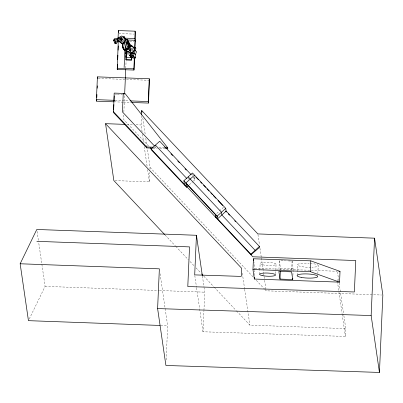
<?xml version="1.0" encoding="UTF-8"?>
<svg xmlns="http://www.w3.org/2000/svg" width="403" height="403" viewBox="0 0 403 403"><rect width="100%" height="100%" fill="white"/><g stroke="black" fill="none" stroke-linecap="round" stroke-linejoin="round"><path stroke-width="0.3" stroke-dasharray="2.02 1.51" d="M129.323 51.065L129.353 49.398M129.444 50.37L129.469 48.703M121.615 41.615L121.892 37.504L121.676 41.091M130.748 52.178L130.819 50.405L130.315 49.337L130.627 49.317L130.522 51.66M123.726 115.041L123.535 119.409L148.531 145.972M123.862 111.918L124.633 94.433M125.786 68.208L126.119 60.717M130.315 49.337L130.214 51.665L130.627 49.317L129.469 49.277M131.741 50.909L131.791 49.725L128.784 49.665M142.088 131.766L141.095 124.965L141.508 115.55M115.092 180.604L149.392 181.854L149.805 172.439M149.946 169.3L150.027 167.416L147.322 148.868M166.162 359.879L167.663 325.73L160.087 273.783M343.875 315.635L345.769 328.621L345.421 336.424L203.001 331.775L203.918 311.03M203.943 310.401L204.744 292.175L204.114 287.843M254.52 275.45L254.731 270.665M254.756 270.065L254.832 268.267L253.88 261.733M259.663 274.352L259.819 270.766M259.844 270.166L260.137 263.582M275.637 273.738L276.06 264.161M278.941 269.582L279.339 260.605L285.405 260.827M280.382 270.111L280.463 268.317L279.339 260.605M291.681 270.045L292.074 261.068L288.437 260.937M292.91 275.365L293.122 270.574M293.147 269.975L292.074 261.068M297.157 275.33L297.631 264.554M317.851 273.692L318.194 265.915M132.693 48.582L132.617 50.194L130.129 48.808M130.345 51.66L130.627 49.317M120.588 41.071L121.787 40.915L121.973 39.67L121.051 37.64M132.874 49.161L131.383 48.325L131.534 47.312M29.268 318.975L45.091 286.362L38.688 242.46M119.137 39.877L120.089 38.371M120.054 39.852L121.771 37.62L123.187 38.663L119.948 39.962M121.59 41.418L123.343 39.136M184.408 184.362L185.309 183.546M189.269 184.821L192.881 181.557M193.334 181.149L195.138 179.516L194.573 175.643M216.759 213.424L219.015 211.384M219.464 210.971L223.529 207.298M119.661 38.834L122.371 37.711M120.391 40.441L123.64 39.096M120.29 37.932L121.902 37.288M129.257 49L131.01 48.425M119.872 40.224L121.973 39.67M129.63 48.526L131.383 48.325M134.023 49.987L131.655 50.179L132.436 50.884M128.884 50.37L131.897 50.425L131.791 49.725M118.83 33.545L133.695 34.084M120.552 37.993L122.411 38.063M121.651 39.595L123.278 39.65M118.95 39.685L122.668 39.821M120.366 40.945L121.605 40.99M129.655 41.287L133.992 41.444M129.111 50.345L130.819 50.405M98.261 78.429L148.848 80.268M114.92 94.065L116.724 94.131M117.328 94.151L122.134 94.327M122.739 94.347L124.542 94.413M115.147 100.342L129.509 100.866M114.12 101.833L122.865 102.15M123.489 102.176L130.985 102.448M126.749 124.441L132.985 124.668M136.103 124.784L141.095 124.965M154.072 147.231L155.926 147.297M159.014 147.412L163.961 147.589M152.974 148.148L157.301 148.304M159.774 148.395L165.955 148.616M280.463 268.317L293.203 268.781M254.832 268.267L336.893 271.254M337.437 271.728L339.004 282.241M264.872 289.445L266.161 290.815L381.596 295.016M45.091 286.362L158.863 290.503M159.487 290.523L204.744 292.175M236.556 310.95L249.905 325.13L345.769 328.621M160.767 325.478L167.663 325.73M121.857 39.524L123.474 39.69M193.39 177.038L195.032 178.781M193.5 177.773L195.138 179.516M154.873 146.385L155.729 147.291M150.027 167.416L253.255 277.108M256.268 280.307L264.439 288.986M165.079 235.004L175.416 245.981M175.844 246.44L188.332 259.708M190.055 261.537L194.362 266.111M196.08 267.945L200.82 272.977M203.832 276.176L213.736 286.699M214.164 287.158L236.123 310.491M120.401 37.872L121.787 40.915M339.089 282.861L343.784 315.015M337.125 279.536L337.306 280.77M337.397 281.39L342.087 313.544M342.177 314.164L345.421 336.424M257.95 234.546L259.487 245.059M259.935 248.147L261.29 257.426M261.381 258.041L263.638 273.501M263.728 274.121L263.995 275.974M264.086 276.594L264.539 279.687M264.63 280.307L266.161 290.815M242.324 273.189L244.581 288.649M244.671 289.263L249.905 325.13M192.629 174.192L192.805 175.401M188.342 178.071L188.518 179.28M202.402 276.095L204.024 287.223M194.795 275.506L196.508 287.253M196.599 287.873L203.001 331.775M142.813 117.948L145.337 135.262M145.785 138.355L146.959 146.395M142.445 134.239L143.619 142.279M144.249 146.606L147.226 167.013M147.589 169.487L149.392 181.854M37.061 231.327L38.597 241.84M310.204 263.315A10.362 2.065 2.5 0 1 318.224 265.486A10.362 2.065 2.5 0 1 311.987 267.31M310.975 267.34A10.362 2.065 2.5 0 1 297.6 264.988A10.362 2.065 2.5 0 1 309.136 263.235M262.635 264.801A7.974 1.587 2.5 0 0 275.848 264.57A7.974 1.587 2.5 0 0 265.814 262.252A7.974 1.587 2.5 0 0 262.635 264.801"/><path stroke-width="0.6" d="M126.814 48.748L126.769 51.529L129.318 51.619M124.32 41.716L124.341 40.703M126.532 44.829L127.696 39.862L126.199 39.408L125.444 40.663L124.139 44.733L123.6 47.554L123.842 47.458M131.579 57.609L131.438 60.087L126.018 59.891L126.154 54.531M131.438 60.087L131.489 57.493M130.194 53.992L130.542 57.483L125.993 57.317L126.134 53.78M130.632 55.125L130.678 53.947M114.12 101.833L96.634 101.198L96.413 99.662L97.415 76.872L149.246 78.756L149.473 80.293L148.47 103.082L131.605 102.468M96.634 101.198L96.69 99.964M96.801 97.501L96.937 94.423M97.204 88.262L97.314 85.799M152.354 148.123L146.793 147.921L113.505 112.553L114.18 93.083L125.001 93.476L167.668 147.725L167.809 148.687L165.955 148.616M113.616 110.084L113.858 104.533M114.024 100.831L114.24 95.894M118.074 37.902L118.396 30.568L135.116 31.177L135.554 34.149L134.955 47.7M134.491 58.254L133.972 70.057L117.253 69.447L118.25 41.524M117.253 69.447L117.469 64.48M117.691 59.508L117.883 55.161M118.099 50.194L118.291 45.846M124.124 67.588L124.9 49.982M123.258 93.415L122.441 111.923L154.45 145.931M126.32 53.876L126.018 59.891M124.663 93.808L125.731 69.457M131.585 54.47L131.665 52.692M135.227 41.489L134.793 38.512L135.116 31.177M133.972 70.057L134.285 57.659M134.723 47.725L135.05 40.27L127 39.978M141.534 114.92L141.73 110.528L257.865 233.926L374.553 238.173L382.85 295.061L379.445 372.432L165.915 365.466L157.613 308.577L159.366 268.836L20.15 263.774L28.447 320.662L160.137 325.453M148.47 103.082L148.244 101.546L149.246 78.756M20.15 263.774L36.794 229.473L196.447 235.281L194.704 274.886L241.246 276.408L241.604 268.242L105.546 123.671L124.88 124.376M252.973 269.536L253.447 258.766L310.773 260.852L340.026 271.37L339.553 282.14L254.358 279.042L252.973 269.536L310.3 271.622L339.553 282.14M254.358 279.042L254.439 277.244M292.78 278.357L292.729 279.551L279.989 279.088L280.332 271.31M310.3 271.622L310.773 260.852M379.445 372.432L371.148 315.544L374.553 238.173M125.943 52.672L125.771 53.831L126.225 52.445L125.983 49.151L125.771 53.831L130.416 53.997L130.466 52.828M134.421 48.914L134.471 47.841L131.766 45.786L130.013 45.987L129.786 47.514M125.993 57.317L126.245 53.851M127.026 48.708L126.92 49.76L128.089 49.383M133.04 56.662L133.584 56.012L134.249 53.433L134.612 49.942L136.557 51.7L135.403 54.476L135.473 57.72L134.929 58.375L132.224 57.805L130.34 56.093L133.04 56.662L134.929 58.375M115.263 40.632L114.966 43.398L116.029 43.811L117.626 41.549L116.825 42.31M128.97 43.645L126.628 42.139L128.97 43.645L129.338 45.791C128.854 48.108 126.618 50.053 124.245 50.043L124.144 49.237L122.678 46.939L122.572 45.136L124.149 42.229L125.388 42.184M123.343 48.32L123.258 48.914L124.245 50.043C126.502 49.695 128.547 48.007 129.01 45.73L128.643 43.589L127.706 44.008L126.482 43.126M115.46 43.015L113.656 40.824L114.276 38.935L117.333 38.275L120.588 36.628M114.276 38.935L113.656 40.824M114.966 42.658L114.966 43.398L115.318 42.3M116.805 41.358L117.333 38.275M129.781 52.173L130.844 53.584L134.783 49.69L131.605 45.453L131.464 46.164L127.524 50.058L127.665 49.347L129.852 47.181M135.398 51.035L135.856 48.4L135.403 47.378L133.841 47.504M132.26 52.476L131.988 53.614L133.544 53.488L133.816 52.35M134.355 50.068L135.403 47.378M124.144 49.237L126.628 48.133L127.716 46.693L128.003 45.746L127.706 44.008M126.028 46.269L126.366 45.312M125.862 46.748L125.096 48.002L126.27 43.03L127.696 39.862M118.82 40.376L118.185 41.378L117.192 41.756M135.403 54.476L134.249 53.433L131.988 53.76L134.612 49.942M127.645 41.449L127.852 41.182L126.965 40.491M122.391 44.018L125.484 40.542M127.434 41.368L131.182 45.348L127.454 49.398L129.444 47.065M122.678 46.939L122.436 47.206L123.258 48.914L124.572 50.098M130.315 46.209L131.182 45.348L130.522 45.448M130.728 46.315L131.605 45.453M131.761 53.816L129.721 55.337L131.731 57.972L132.577 57.181M188.367 185.642L186.564 187.274L151.231 149.73L151.125 148.994L159.699 141.236L191.274 174.791M184.514 185.098L183.879 180.746L192.453 172.988L225.74 208.356L226.138 211.076L259.421 246.445L259.557 247.382L250.933 254.777L250.847 254.202L215.731 216.89M226.138 211.076L217.565 218.834L217.167 216.114L225.74 208.356M250.847 254.202L259.421 246.445M122.91 37.489L124.3 36.713L125.031 38.32L124.104 38.834M132.098 54.47L134.249 53.433M119.308 40.889L118.225 41.338L117.495 39.731M119.343 38.25L114.094 40.144L116.26 41.64M122.98 36.859L124.3 36.713M127.363 41.398L128.532 41.015L129.418 43.665M132.96 55.297L130.26 56.002L129.721 55.337L131.731 57.972M119.384 41.222L118.185 41.378L117.228 39.01M124.064 42.904L125.071 42.869M128.003 45.746L129.338 45.791M132.053 55.997L130.26 56.002L131.287 57.569M125.988 59.8L131.413 59.911M157.613 308.577L371.148 315.544M124.885 38.149L134.793 38.512M126.159 51.549L129.061 51.655M126.225 52.445L130.073 52.586L130.416 53.997M117.077 68.228L133.796 68.837M96.413 99.662L114.523 100.322M130.134 100.891L148.244 101.546M113.364 111.596L146.652 146.959L153.452 147.206M165.2 147.634L167.668 147.725M36.829 241.337L189.536 246.893L187.793 286.543L354.378 291.979L355.763 260.534L252.822 256.787L186.886 186.725M338.772 271.325L340.026 271.37M128.985 46.96L127.716 46.693M122.764 47.267L122.436 47.206L122.305 44.98L122.658 43.811L124.149 42.229L124.477 42.285L122.986 43.867L122.658 43.811L122.86 44.189M127.64 48.743L126.628 48.133M126.013 49.705L125.313 48.919M124.552 38.174L125.031 38.32M126.184 39.983L125.086 39.388L121.147 43.282L122.794 44.174L121.892 43.368M122.572 45.136L122.305 44.98L122.633 45.04L122.698 46.154M132.572 55.372L135.473 57.72M119.036 41.025L120.517 41.998M125.464 38.935L128.361 41.071L128.461 41.776M118.85 41.358L122.703 44.199M119.026 41.187L120.91 42.577M121.852 43.277L122.794 43.972M124.522 38.592L125.953 39.701M126.285 39.877L121.766 35.862L117.827 39.756L120.084 41.766M130.748 56.904L131.192 57.307M126.754 41.887L127.595 42.783M128.859 44.129L130.547 45.922M195.853 177.003L198.407 179.718M200.538 181.985L201.817 183.34M203.52 185.153L205.651 187.415M206.93 188.775L209.061 191.042M210.769 192.851L212.472 194.664M213.323 195.566L215.882 198.286M218.013 200.548L222.698 205.53M164.5 146.959L165.779 148.319M170.897 153.76L172.605 155.573M177.728 161.014L179.436 162.832M184.982 168.726L186.262 170.086M188.166 176.867L221.454 212.235L221.852 214.955L255.134 250.323M155.412 145.115L186.987 178.67M183.879 180.746L217.167 216.114M186 183.4L217.237 216.592M150.254 147.8L151.115 148.717M151.125 148.994L186.453 186.539M164.651 234.546L113.842 180.559L105.546 123.671M201.681 273.889L202.971 275.264M225.675 211.081L226.536 212.003M228.249 213.842L229.539 215.217M234.682 220.733L235.543 221.65M122.97 47.69L123.585 48.975M124.048 37.726L124.205 38.708M292.729 279.551L291.601 271.839L278.861 271.375L279.989 279.088M253.447 258.766L253.709 260.55M215.404 214.648L215.817 217.464M194.573 175.643L194.503 175.164L185.929 182.922L186.564 187.274M196.447 235.281L202.311 275.476M141.73 110.528L141.997 112.382M146.652 146.959L146.793 147.921M125.086 38.159L125.257 39.333M118.396 30.568L118.658 32.351M97.415 76.872L97.642 78.404M115.983 43.353L116.029 43.811M131.821 51.972L131.988 53.76M301.232 277.4A10.362 2.065 2.5 0 0 317.72 276.685A10.362 2.065 2.5 0 0 303.358 273.934A10.362 2.065 2.5 0 0 301.232 277.4M262.157 275.571A7.974 1.587 2.5 0 0 275.375 275.34A7.974 1.587 2.5 0 0 265.335 273.022A7.974 1.587 2.5 0 0 262.157 275.571"/></g></svg>
